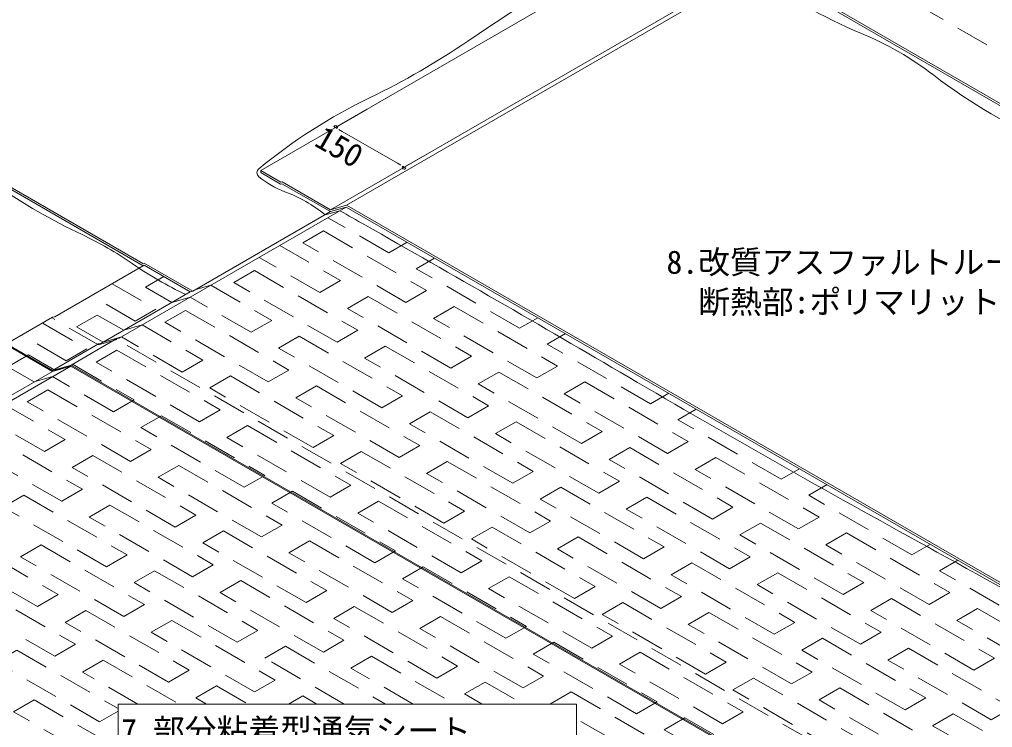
# Model space of a CAD drawing. Units: millimetres, scale not verified. Extents: x -3150 to 3150, y -4455 to 4455.
# Drawn here: x -75 to 1761, y 255 to 1591 of the extents above; entities that cross this region are included whole.
import ezdxf
from ezdxf.enums import TextEntityAlignment as Align

# ---------------------------------------------------------------- set-up
doc = ezdxf.new("R2010")
doc.units = ezdxf.units.MM
doc.header["$LTSCALE"] = 10
doc.linetypes.add('USER1', pattern=[9.525, 6.35, -3.175])
for name, color, linetype, lineweight in [('0-0_0', 7, 'Continuous', 9), ('0-4_BOUSUI', 1, 'Continuous', 18), ('0-5_MOJI', 7, 'Continuous', 18), ('0-7_sunpo', 7, 'Continuous', 18), ('0-9_bousui2', 7, 'USER1', 9), ('0-A_BOUSUI3', 6, 'Continuous', 18)]:
    doc.layers.add(name, color=color, linetype=linetype, lineweight=lineweight)
doc.styles.add('ＭＳ ゴシック', font='')
doc.styles.get('ＭＳ ゴシック').set_extended_font_data('MS Gothic')

msp = doc.modelspace()

# ---------------------------------------------------------------- linework, layer by layer
at = {"layer": '0-0_0'}
for p, q in [((517.98, 1389.03), (524.48, 1385.28)), ((527.73, 1383.4), (534.22, 1379.65)), ((644.64, 1315.9), (638.15, 1319.65)), ((654.38, 1310.28), (647.89, 1314.03))]:
    msp.add_line(p, q, dxfattribs=at)
at = {"layer": '0-0_0', "lineweight": 18}
msp.add_lwpolyline([(976.27, 299.02), (976.27, 129.02), (111.27, 129.02), (111.27, 299.02)], close=True, dxfattribs=at)
at = {"layer": '0-0_0'}
for centre, start, end in [((521.23, 1387.15), 330, 150), ((651.14, 1312.15), 150, 330)]:
    msp.add_arc(centre, 3.75, start, end, dxfattribs=at)
at = {"layer": '0-4_BOUSUI'}
for p, q in [((380.57, 1305.94), (1159.99, 1755.94)), ((542.22, 1240.61), (1321.65, 1690.61)), ((512.2, 1231.94), (1291.62, 1681.94)), ((380.57, 1305.94), (380.57, 1301.94)), ((113.31, 989.5), (541.77, 1236.87)), ((251.94, 1078.2), (511.75, 1228.2)), ((78.67, 979.5), (247.32, 1076.87)), ((247.32, 1076.87), (251.94, 1078.2)), ((-12.26, 928.74), (74.34, 978.74)), ((22.38, 938.74), (108.98, 988.74)), ((74.34, 978.74), (78.67, 979.5)), ((108.98, 988.74), (113.31, 989.5)), ((-757.27, 486.87), (22.15, 936.87)), ((-791.91, 476.87), (-12.49, 926.87))]:
    msp.add_line(p, q, dxfattribs=at)
for points in [[(2740.36, 875.51), (1322.1, 1694.34), (1292.08, 1685.68), (1200.7, 1738.44), (1198.33, 1737.8), (1159.99, 1759.94)], [(2740.36, 871.51), (1321.65, 1690.61), (1291.62, 1681.94), (1200.21, 1734.72), (1197.84, 1734.08), (1159.99, 1755.94)], [(251.94, 1078.2), (160.49, 1131), (158.12, 1130.37), (-448.76, 1480.75), (-450.92, 1484.5), (-625.43, 1585.25)], [(247.32, 1076.87), (160.49, 1127), (158.76, 1126), (-454.39, 1480), (-454.39, 1482.5), (-625.43, 1581.25)], [(2740.36, -28.49), (542.22, 1240.61), (512.2, 1231.94), (420.79, 1284.72), (418.42, 1284.08), (380.57, 1305.94)], [(2740.36, -32.49), (541.77, 1236.87), (511.75, 1228.2), (420.3, 1281), (417.93, 1280.37), (380.57, 1301.94)], [(-878.74, 527), (-99.32, 977), (-99.32, 979), (-12.72, 1029), (-8.39, 1029.5), (160.49, 1127)], [(2739.51, -630), (22.38, 938.74), (-12.26, 928.74), (-99.32, 979)], [(2736.05, -630), (22.15, 936.87), (-12.49, 926.87), (-99.32, 977)]]:
    msp.add_lwpolyline(points, dxfattribs=at)
msp.add_arc((805.07, 91.27), 1873.7, 52.13372, 66.96766, dxfattribs=at)
at = {"layer": '0-7_sunpo'}
for p, q in [((581.23, 1421.79), (521.23, 1387.15)), ((534.22, 1379.65), (638.15, 1319.65)), ((711.14, 1346.79), (651.14, 1312.15))]:
    msp.add_line(p, q, dxfattribs=at)
at = {"layer": '0-9_bousui2'}
msp.add_line((286.29, 1089.37), (256.27, 1080.7), dxfattribs=at)
for points in [[(2740.36, 971.51), (1408.25, 1740.61), (1378.23, 1731.94), (1286.81, 1784.72), (1284.45, 1784.08), (1246.59, 1805.94)], [(656.52, 1170.62), (621.88, 1150.62), (507.13, 1216.87)], [(416.2, 1164.37), (530.94, 1098.12), (491.97, 1075.62), (377.22, 1141.87)], [(903.33, 1028.12), (868.69, 1008.12), (673.84, 1120.62), (708.48, 1140.62)], [(197.52, 1105.62), (162.88, 1085.62), (212.68, 1056.87), (247.32, 1066.87)], [(99.87, 1092), (182.37, 1044.37), (143.4, 1021.87), (60.9, 1069.5)], [(286.29, 1089.37), (401.04, 1023.12), (362.07, 1000.62), (247.32, 1066.87)], [(156.39, 1014.37), (121.75, 1004.37), (71.95, 1033.12), (32.98, 1010.62), (82.78, 981.87), (117.42, 991.87)], [(-30.04, 1017), (52.46, 969.37), (13.49, 946.87), (-69.01, 994.5)], [(2740.36, -532.49), (108.76, 986.87), (74.12, 976.87), (-12.72, 1027)], [(156.39, 1014.37), (271.14, 948.12), (232.16, 925.62), (117.42, 991.87)], [(1150.15, 885.62), (1115.51, 865.62), (920.65, 978.12), (955.3, 998.12)], [(26.48, 939.37), (-8.16, 929.37), (-57.95, 958.12), (-96.93, 935.62), (-47.13, 906.87), (-12.49, 916.87)], [(24.98, 940.24), (141.23, 873.12), (102.26, 850.62), (-12.49, 916.87)], [(-103.42, 864.37), (11.33, 798.12), (-27.64, 775.62), (-142.39, 841.87)], [(1396.97, 743.12), (1362.33, 723.12), (1167.47, 835.62), (1202.11, 855.62)], [(1643.79, 600.62), (1609.15, 580.62), (1414.29, 693.12), (1448.93, 713.12)], [(1890.6, 458.12), (1855.96, 438.12), (1661.11, 550.62), (1695.75, 570.62)], [(538.04, 299.02), (388.05, 385.62), (427.02, 408.12), (615.98, 299.02)], [(111.27, 285.82), (76.28, 265.62), (-118.58, 378.12), (-79.6, 400.62), (111.27, 290.42)], [(667.94, 299.02), (550.43, 366.87), (589.4, 389.37), (745.88, 299.02)], [(148.33, 299.02), (43.8, 359.37), (82.78, 381.87), (226.27, 299.02)], [(278.23, 299.02), (258.15, 310.62), (297.12, 333.12), (356.17, 299.02)], [(797.85, 299.02), (764.77, 318.12), (803.74, 340.62), (875.79, 299.02)], [(432.92, 299.02), (459.5, 314.37), (486.08, 299.02)], [(927.75, 299.02), (927.15, 299.37), (966.12, 321.87), (1160.98, 209.37), (1122.01, 186.87), (976.27, 271.01)], [(111.27, 173.32), (108.76, 171.87), (-86.1, 284.37), (-47.13, 306.87), (111.27, 215.42)]]:
    msp.add_lwpolyline(points, dxfattribs=at)
for points in [[(459.5, 1169.37), (498.47, 1191.87), (693.32, 1079.37), (654.35, 1056.87)], [(329.59, 1094.37), (368.56, 1116.87), (563.42, 1004.37), (524.45, 981.87)], [(543.93, 1045.62), (582.9, 1068.12), (777.76, 955.62), (738.79, 933.12)], [(706.31, 1026.87), (745.28, 1049.37), (940.14, 936.87), (901.17, 914.37)], [(199.69, 1019.37), (238.66, 1041.87), (433.52, 929.37), (394.54, 906.87)], [(414.03, 970.62), (453, 993.12), (647.86, 880.62), (608.89, 858.12)], [(576.41, 951.87), (615.38, 974.37), (810.24, 861.87), (771.27, 839.37)], [(69.78, 944.37), (108.76, 966.87), (303.61, 854.37), (264.64, 831.87)], [(284.13, 895.62), (323.1, 918.12), (517.95, 805.62), (478.98, 783.12)], [(790.75, 903.12), (829.72, 925.62), (1024.58, 813.12), (985.61, 790.62)], [(953.13, 884.37), (992.1, 906.87), (1186.96, 794.37), (1147.99, 771.87)], [(-60.12, 869.37), (-21.15, 891.87), (173.71, 779.37), (134.74, 756.87)], [(446.51, 876.87), (485.48, 899.37), (680.33, 786.87), (641.36, 764.37)], [(660.85, 828.12), (699.82, 850.62), (894.67, 738.12), (855.7, 715.62)], [(154.22, 820.62), (193.19, 843.12), (388.05, 730.62), (349.08, 708.12)], [(823.23, 809.37), (862.2, 831.87), (1057.05, 719.37), (1018.08, 696.87)], [(-190.02, 794.37), (-151.05, 816.87), (43.8, 704.37), (4.83, 681.87)], [(316.6, 801.87), (355.57, 824.37), (550.43, 711.87), (511.46, 689.37)], [(530.94, 753.12), (569.91, 775.62), (764.77, 663.12), (725.8, 640.62)], [(1037.57, 760.62), (1076.54, 783.12), (1271.4, 670.62), (1232.42, 648.12)], [(24.32, 745.62), (63.29, 768.12), (258.15, 655.62), (219.17, 633.12)], [(693.32, 734.37), (732.29, 756.87), (927.15, 644.37), (888.18, 621.87)], [(1199.95, 741.87), (1238.92, 764.37), (1433.77, 651.87), (1394.8, 629.37)], [(186.7, 726.87), (225.67, 749.37), (420.53, 636.87), (381.55, 614.37)], [(401.04, 678.12), (440.01, 700.62), (634.87, 588.12), (595.9, 565.62)], [(907.66, 685.62), (946.64, 708.12), (1141.49, 595.62), (1102.52, 573.12)], [(-105.59, 670.62), (-66.61, 693.12), (128.24, 580.62), (89.27, 558.12)], [(563.42, 659.37), (602.39, 681.87), (797.25, 569.37), (758.28, 546.87)], [(1070.04, 666.87), (1109.02, 689.37), (1303.87, 576.87), (1264.9, 554.37)], [(56.79, 651.87), (95.77, 674.37), (290.62, 561.87), (251.65, 539.37)], [(271.14, 603.12), (310.11, 625.62), (504.96, 513.12), (465.99, 490.62)], [(777.76, 610.62), (816.73, 633.12), (1011.59, 520.62), (972.62, 498.12)], [(1284.39, 618.12), (1323.36, 640.62), (1518.21, 528.12), (1479.24, 505.62)], [(-235.49, 595.62), (-196.52, 618.12), (-1.66, 505.62), (-40.63, 483.12)], [(433.52, 584.37), (472.49, 606.87), (667.34, 494.37), (628.37, 471.87)], [(940.14, 591.87), (979.11, 614.37), (1173.97, 501.87), (1135, 479.37)], [(1446.77, 599.37), (1485.74, 621.87), (1680.59, 509.37), (1641.62, 486.87)], [(-73.11, 576.87), (-34.14, 599.37), (160.72, 486.87), (121.75, 464.37)], [(647.86, 535.62), (686.83, 558.12), (881.68, 445.62), (842.71, 423.12)], [(1154.48, 543.12), (1193.45, 565.62), (1388.31, 453.12), (1349.34, 430.62)], [(141.23, 528.12), (180.2, 550.62), (375.06, 438.12), (336.09, 415.62)], [(810.24, 516.87), (849.21, 539.37), (1044.06, 426.87), (1005.09, 404.37)], [(1316.86, 524.37), (1355.83, 546.87), (1550.69, 434.37), (1511.72, 411.87)], [(-203.01, 501.87), (-164.04, 524.37), (30.81, 411.87), (-8.16, 389.37)], [(303.61, 509.37), (342.58, 531.87), (537.44, 419.37), (498.47, 396.87)], [(1531.2, 475.62), (1570.17, 498.12), (1765.03, 385.62), (1726.06, 363.12)], [(517.95, 460.62), (556.92, 483.12), (751.78, 370.62), (712.81, 348.12)], [(1024.58, 468.12), (1063.55, 490.62), (1258.4, 378.12), (1219.43, 355.62)], [(1693.58, 456.87), (1732.55, 479.37), (1927.41, 366.87), (1888.44, 344.37)], [(11.33, 453.12), (50.3, 475.62), (245.16, 363.12), (206.18, 340.62)], [(680.33, 441.87), (719.3, 464.37), (914.16, 351.87), (875.19, 329.37)], [(1186.96, 449.37), (1225.93, 471.87), (1420.78, 359.37), (1381.81, 336.87)], [(173.71, 434.37), (212.68, 456.87), (407.53, 344.37), (368.56, 321.87)], [(1401.3, 400.62), (1440.27, 423.12), (1635.13, 310.62), (1596.15, 288.12)], [(894.67, 393.12), (933.65, 415.62), (1128.5, 303.12), (1089.53, 280.62)], [(1563.68, 381.87), (1602.65, 404.37), (1797.51, 291.87), (1758.53, 269.37)], [(1057.05, 374.37), (1096.02, 396.87), (1290.88, 284.37), (1251.91, 261.87)], [(1271.4, 325.62), (1310.37, 348.12), (1505.22, 235.62), (1466.25, 213.12)], [(1433.77, 306.87), (1472.75, 329.37), (1667.6, 216.87), (1628.63, 194.37)], [(1648.12, 258.12), (1687.09, 280.62), (1881.94, 168.12), (1842.97, 145.62)], [(1141.49, 250.62), (1180.46, 273.12), (1375.32, 160.62), (1336.35, 138.12)]]:
    msp.add_lwpolyline(points, close=True, dxfattribs=at)
at = {"layer": '0-A_BOUSUI3'}
msp.add_line((529.7, 1229.9), (501.69, 1222.4), dxfattribs=at)
for centre, radius, start, end in [((3858.81, -2975.93), 5478.86, 115.69687, 124.30313), ((1846.73, 2373.51), 874.96, 232.07797, 247.62185), ((1287.51, 1015.27), 593.9, 52.37815, 67.62185), ((-27.59, 2720.66), 1417.18, 295.69687, 304.30313), ((2250.26, 2264.44), 983.22, 232.37815, 247.62185), ((1035.09, 512.26), 1033.6, 115.69687, 129.56256), ((382.92, 1301.65), 9.65, 129.56256, 230.43744), ((485.33, 1425.61), 170.45, 230.43744, 249.56256), ((521.18, 2200.82), 1122.71, 235.19464, 244.80536), ((332.19, 1014.66), 268.11, 50.78816, 69.56256), ((-18795.77, -32925.1), 39243.32, 60.41899, 60.49809), ((-18795.77, -32925.1), 39243.32, 59.58101, 60.41899), ((-234.41, 594.72), 652.24, 55.19464, 64.80536), ((535.09, 1701.67), 695.89, 235.19464, 244.80536), ((12300.45, 20036.89), 22172.87, 239.58101, 241.25607), ((-5847.42, -13050.62), 15564.76, 58.74393, 61.25607)]:
    msp.add_arc(centre, radius, start, end, dxfattribs=at)

# ---------------------------------------------------------------- texts
at = {"layer": '0-5_MOJI', "style": 'ＭＳ ゴシック'}
for s, p in [('8.改質アスファルトルーフィング(砂付)', (1145.85, 1097.79)), ('\u3000断熱部:ポリマリットフェース', (1145.85, 1022.79)), ('7.部分粘着型通気シート', (117.07, 214.02))]:
    msp.add_text(s, height=43.99, dxfattribs=at).set_placement(p, align=Align.BOTTOM_LEFT)
at = {"layer": '0-7_sunpo', "style": 'ＭＳ ゴシック'}
msp.add_text('150', height=43.99, rotation=330, dxfattribs=at).set_placement((472.42, 1342.59), align=Align.BOTTOM_LEFT)

doc.saveas('drawing.dxf')
